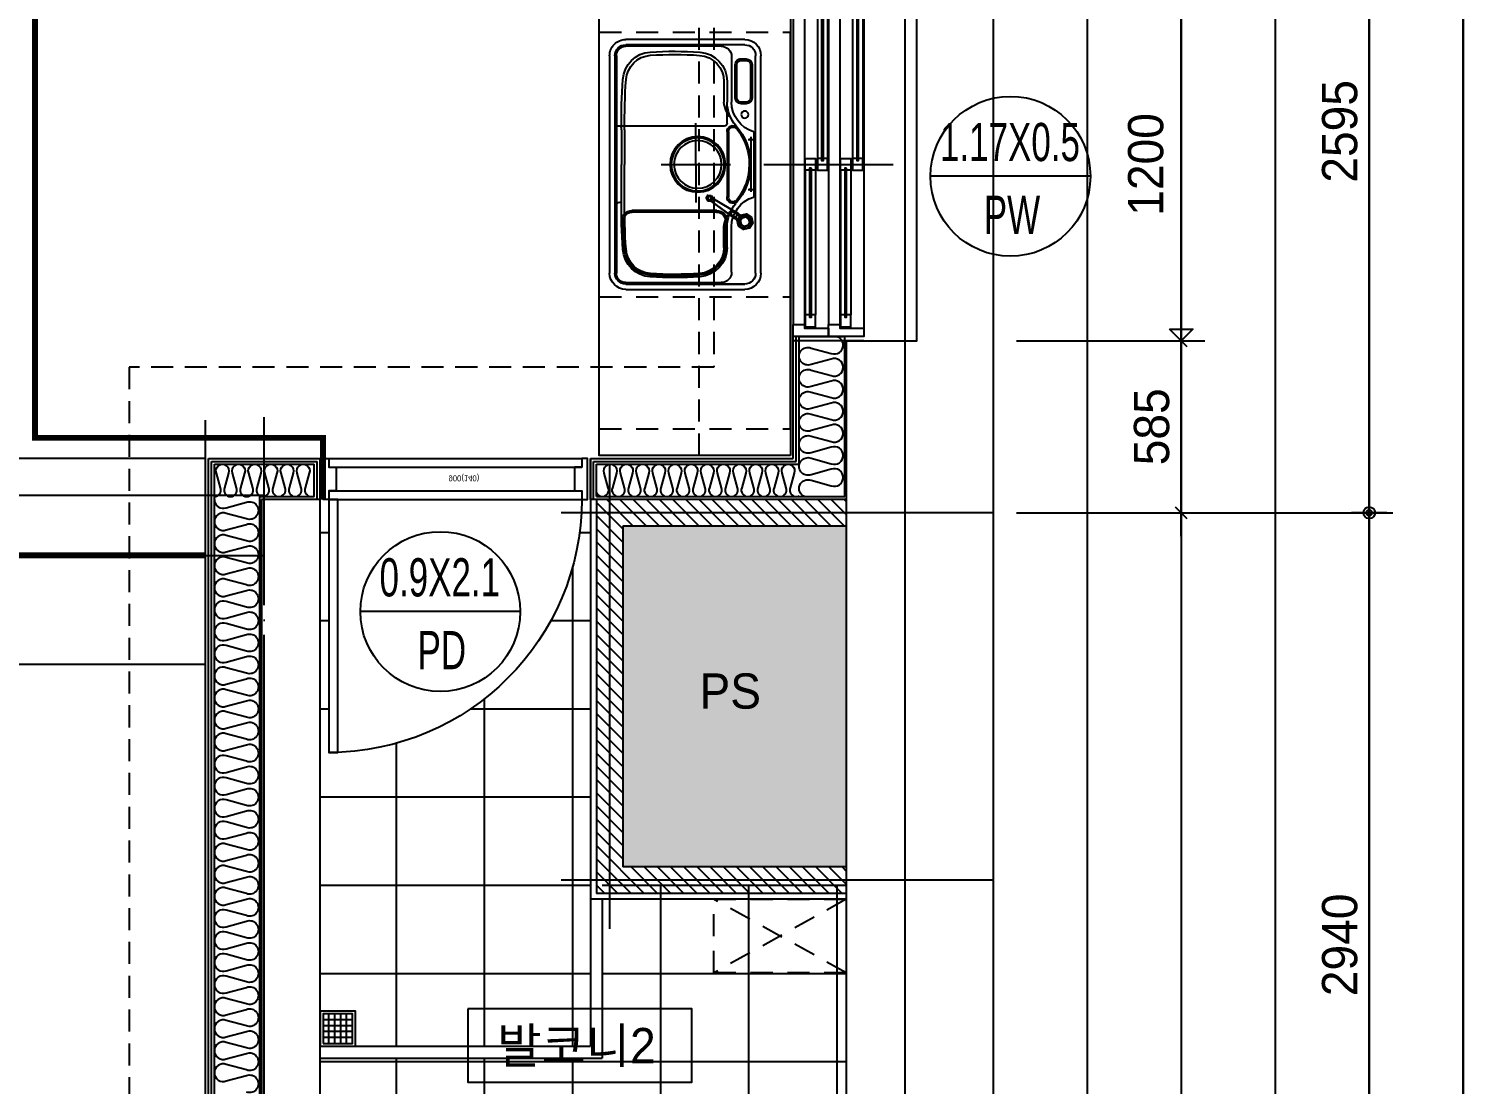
# Model space of a CAD drawing. Header units: millimetres. Extents: x -24416 to 92204, y -190080 to 23760.
# Drawn here: x 68587 to 73469, y -15261 to -11670 of the extents above; entities that cross this region are included whole.
import ezdxf
from ezdxf.enums import TextEntityAlignment as Align
from ezdxf.xclip import XClip

# ---------------------------------------------------------------- set-up
doc = ezdxf.new("R2010")
doc.units = ezdxf.units.MM
doc.header["$LTSCALE"] = 50
doc.header["$XCLIPFRAME"] = 0
for name, pattern in [('-HID', [2.5, 1.5, -1]), ('AUDIT_D_220706163347-0', [0]), ('CEN', [62, 60, -1, 0, -1]), ('HD', [2.5, 1.5, -1]), ('HID', [2.3, 1.5, -0.8]), ('HIDDEN', [9.525, 6.35, -3.175])]:
    doc.linetypes.add(name, pattern=pattern)
doc.layers.get('defpoints').update_dxf_attribs({"color": 139})
for name, color, linetype in [('A-SOL252', 252, 'Continuous'), ('A-창호부호', 4, 'Continuous'), ('A_HAT', 8, 'Continuous'), ('AA-XXXX-DIMS', 7, 'Continuous'), ('ARDM', 7, 'Continuous'), ('CEN_CON', 1, 'CEN'), ('CEN_WALL', 12, 'CEN'), ('CONC', 2, 'Continuous'), ('dan1', 7, 'HID'), ('DIM', 7, 'AUDIT_D_220706163347-0'), ('DOOR', 4, 'Continuous'), ('ELE3_CON', 7, 'Continuous'), ('ELE4', 4, 'Continuous'), ('FIN', 6, 'Continuous'), ('FUR', 4, 'Continuous'), ('FUR_가구', 8, 'HD'), ('FUR_가전', 8, 'HID'), ('INS', 8, 'Continuous'), ('ROM', 7, 'AUDIT_D_220706163347-0'), ('WAL', 3, 'Continuous'), ('WAL_DRY', 7, 'Continuous'), ('WIN', 4, 'Continuous'), ('X - 단위세대$0$ETC', 6, 'Continuous'), ('바닥타일', 8, 'Continuous'), ('수전', 4, 'Continuous'), ('실명', 3, 'AUDIT_D_220706163347-0'), ('실명박스', 7, 'AUDIT_D_220706163347-0'), ('확장', 8, 'HIDDEN')]:
    doc.layers.add(name, color=color, linetype=linetype)
for name, color, linetype, plot in [('Defpoint', 135, 'Continuous', False), ('MC', 135, 'Continuous', False), ('X - 단위세대$0$0_임시', 134, 'Continuous', False)]:
    doc.layers.add(name, color=color, linetype=linetype, plot=plot)
doc.styles.add('HAUD01', font='Dotum.ttf')
doc.styles.add('HAUD02', font='Dotum.ttf', dxfattribs={"width": 0.8})
doc.styles.add('맑은고딕', font='malgun.ttf', dxfattribs={"width": 0.9})
doc.dimstyles.new('DIM_40', dxfattribs={"dimscale": 40, "dimtxt": 3, "dimasz": 1, "dimexe": 2, "dimexo": 2, "dimgap": 1, "dimtad": 1, "dimdec": 0, "dimzin": 0, "dimdsep": 46, "dimtxsty": '맑은고딕', "dimblk1": 'DIMDOT', "dimblk2": 'DIMDOT', "dimsah": 1, "dimcen": 0.09, "dimdle": 2, "dimclrd": 7, "dimclre": 7, "dimclrt": 3, "dimadec": 0, "dimazin": 0, "dimtfac": 1, "dimtdec": 0, "dimtix": 1, "dimtmove": 2, "dimatfit": 3, "dimldrblk": 'DIMDOT', "dimfxl": 2, "dimtolj": 1, "dimtzin": 0, "dimarcsym": 0})
doc.dimstyles.new('MCDIM_40', dxfattribs={"dimscale": 40, "dimtxt": 3, "dimasz": 1, "dimexe": 2, "dimexo": 2, "dimgap": 1, "dimtad": 1, "dimdec": 0, "dimzin": 0, "dimdsep": 46, "dimtxsty": '맑은고딕', "dimblk1": 'ARCHTICK', "dimblk2": 'ARCHTICK', "dimsah": 1, "dimcen": 0.09, "dimdle": 2, "dimclrd": 7, "dimclre": 7, "dimclrt": 3, "dimadec": 0, "dimazin": 0, "dimtfac": 1, "dimtdec": 0, "dimtix": 1, "dimtmove": 2, "dimatfit": 3, "dimldrblk": 'ARCHTICK', "dimfxl": 1, "dimtolj": 1, "dimtzin": 0, "dimarcsym": 0})
doc.dimstyles.new('외부80-WIN', dxfattribs={"dimscale": 40, "dimtxt": 3, "dimasz": 1, "dimexe": 2, "dimexo": 2.5, "dimgap": 1.5, "dimtad": 1, "dimdec": 0, "dimzin": 0, "dimdsep": 46, "dimtxsty": '맑은고딕', "dimblk": 'DO2-2', "dimblk1": 'DO2-2', "dimblk2": 'DIMDOT', "dimcen": 0.09, "dimdle": 2, "dimclrd": 7, "dimclre": 7, "dimclrt": 3, "dimadec": 0, "dimazin": 0, "dimtfac": 1, "dimtdec": 0, "dimtix": 1, "dimtmove": 2, "dimatfit": 3, "dimldrblk": 'DO2-2', "dimfxl": 1, "dimtolj": 1, "dimtzin": 0, "dimarcsym": 0})

# ---------------------------------------------------------------- blocks, each defined once
blk = doc.blocks.new('A$Ca96da67e')
at = {"layer": 'FUR_가구'}
for p, q in [((250, 450), (0, 0)), ((0, 450), (250, 0))]:
    blk.add_line(p, q, dxfattribs=at)
blk.add_lwpolyline([(250, 0), (0, 0), (0, 450), (250, 450)], close=True, dxfattribs=at)
blk = doc.blocks.new('FD')
at = {"layer": '수전'}
for p, q in [((110, -30), (10, -30)), ((30, -110), (30, -10)), ((50, -110), (50, -10)), ((70, -110), (70, -10)), ((90, -110), (90, -10)), ((110, -50), (10, -50)), ((110, -70), (10, -70)), ((110, -90), (10, -90))]:
    blk.add_line(p, q, dxfattribs=at)
for points in [[(0, -120), (120, -120), (120, 0), (0, 0)], [(10, -110), (110, -110), (110, -10), (10, -10)]]:
    blk.add_lwpolyline(points, close=True, dxfattribs=at)
blk = doc.blocks.new('PD-900(140)')
at = {"layer": 'DOOR'}
for p, q in [((20, 140), (880, 140)), ((20, 110), (880, 110)), ((20, 30), (880, 30)), ((20, 0), (880, 0))]:
    blk.add_line(p, q, dxfattribs=at)
blk.add_lwpolyline([(20, 140), (20, 1000), (50, 1000), (50, 140), (20, 140)], dxfattribs=at)
for points in [[(45, 110), (20, 110), (20, 140), (0, 140), (0, 0), (20, 0), (20, 30), (45, 30)], [(855, 110), (880, 110), (880, 140), (900, 140), (900, 0), (880, 0), (880, 30), (855, 30)]]:
    blk.add_lwpolyline(points, close=True, dxfattribs=at)
blk.add_arc((20, 140), 860, 0, 90, dxfattribs=at)
at = {"layer": 'X - 단위세대$0$0_임시'}
for p, q in [((-10, 0), (-10, 140)), ((910, 0), (910, 140))]:
    blk.add_line(p, q, dxfattribs=at)
at = {"layer": 'X - 단위세대$0$0_임시', "style": 'HAUD02'}
blk.add_text('900(140)', height=20, dxfattribs=at).set_placement((479.3, 65.4), align=Align.MIDDLE)
blk = doc.blocks.new('WIN_이중창_1200')
at = {"layer": 'Defpoint'}
for p, q in [((-15, 240), (-15, 0)), ((1185, 240), (1185, 0))]:
    blk.add_line(p, q, dxfattribs=at)
at = {"layer": 'WIN'}
blk.add_line((585, -100), (585, 340), dxfattribs=at)
at = {"layer": 'WIN', "color": 8}
for p, q in [((1142, 240), (28, 240)), ((565, 196), (73, 196)), ((1097, 237), (605, 237)), ((1097, 202), (605, 202)), ((1130, 158), (40, 158)), ((565, 161), (73, 161)), ((1130, 120), (40, 120)), ((1097, 117), (605, 117)), ((565, 76), (73, 76)), ((1097, 82), (605, 82)), ((1130, 38), (40, 38)), ((1130, 0), (40, 0)), ((565, 41), (73, 41))]:
    blk.add_line(p, q, dxfattribs=at)
at = {"layer": 'WIN'}
for points in [[(40, 158), (28, 158), (28, 240), (0, 240), (0, 120), (40, 120), (40, 158)], [(73, 175.5), (73, 161), (33, 161), (33, 196), (73, 196), (73, 181.5)], [(605, 216.5), (605, 202), (565, 202), (565, 237), (605, 237), (605, 222.5)], [(565, 175.5), (565, 161), (605, 161), (605, 196), (565, 196), (565, 181.5)], [(1104, 222.5), (1104, 216.5), (598, 216.5), (598, 222.5), (1104, 222.5)], [(1097, 216.5), (1097, 202), (1137, 202), (1137, 237), (1097, 237), (1097, 222.5)], [(1130, 158), (1142, 158), (1142, 240), (1170, 240), (1170, 120), (1130, 120), (1130, 158)], [(572, 181.5), (572, 175.5), (66, 175.5), (66, 181.5), (572, 181.5)], [(40, 38), (28, 38), (28, 120), (0, 120), (0, 0), (40, 0), (40, 38)], [(605, 96.5), (605, 82), (565, 82), (565, 117), (605, 117), (605, 102.5)], [(1104, 102.5), (1104, 96.5), (598, 96.5), (598, 102.5), (1104, 102.5)], [(1097, 96.5), (1097, 82), (1137, 82), (1137, 117), (1097, 117), (1097, 102.5)], [(1130, 38), (1142, 38), (1142, 120), (1170, 120), (1170, 0), (1130, 0), (1130, 38)], [(73, 55.5), (73, 41), (33, 41), (33, 76), (73, 76), (73, 61.5)], [(572, 61.5), (572, 55.5), (66, 55.5), (66, 61.5), (572, 61.5)], [(565, 55.5), (565, 41), (605, 41), (605, 76), (565, 76), (565, 61.5)]]:
    blk.add_lwpolyline(points, dxfattribs=at)
blk = doc.blocks.new('K-sink')
at = {"layer": 'FUR'}
for p, q in [((-370, -105), (370, -105)), ((-370, -123), (370, -123)), ((-197.8, -143.4), (-208.1, -150.2)), ((-197.8, -143.4), (-208.1, -150.2)), ((-185.6, -145.9), (-197.8, -143.4)), ((-185.6, -145.9), (-197.8, -143.4)), ((-178.7, -156.2), (-185.6, -145.9)), ((-178.7, -156.2), (-185.6, -145.9)), ((-108.2, -128), (108.2, -128)), ((339.1, -135.1), (226.6, -135.1)), ((-425, -565), (-425, -160)), ((-407, -160), (-407, -565)), ((-407, -565), (-407, -160)), ((-208.1, -150.2), (-210.6, -162.4)), ((-208.1, -150.2), (-210.6, -162.4)), ((-210.6, -162.4), (-203.8, -172.8)), ((-210.6, -162.4), (-203.8, -172.8)), ((-203.8, -172.8), (-191.6, -175.3)), ((-203.8, -172.8), (-191.6, -175.3)), ((-191.6, -175.3), (-181.2, -168.4)), ((-191.6, -175.3), (-181.2, -168.4)), ((-181.2, -168.4), (-178.7, -156.2)), ((-181.2, -168.4), (-178.7, -156.2)), ((206.6, -155.1), (206.6, -172.4)), ((226.6, -192.4), (339.1, -192.4)), ((359.1, -172.4), (359.1, -155.1)), ((407, -160), (407, -565)), ((425, -160), (425, -565)), ((-402, -565), (-402, -240)), ((-367, -205), (-211.7, -205)), ((-282.3, -220), (-192, -220)), ((-282.3, -220), (-211.7, -220)), ((130, -230), (130, -602)), ((140, -220), (211.7, -220)), ((367, -205), (211.7, -205)), ((282.3, -220), (211.7, -220)), ((402, -240), (402, -565)), ((-157, -255), (-157, -544.5)), ((-129.7, -584.6), (-130.3, -592.4)), ((-118, -580), (0, -580)), ((118, -580), (0, -580)), ((129.7, -584.6), (130.3, -592.4)), ((135.3, -597), (-370, -597)), ((370, -602), (-370, -602)), ((370, -620), (-370, -620)), ((370, -597), (135.3, -597))]:
    blk.add_line(p, q, dxfattribs=at)
at = {"layer": 'FUR', "ltscale": 0.6}
for p, q in [((-217.1, -144.2), (-221.2, -164.5)), ((-199.9, -132.8), (-217.1, -144.2)), ((-179.6, -136.9), (-199.9, -132.8)), ((-168.1, -154.1), (-179.6, -136.9)), ((-221.2, -164.5), (-209.8, -181.7)), ((-209.8, -181.7), (-189.5, -185.9)), ((-191.6, -175.3), (-169.5, -208.6)), ((-189.5, -185.9), (-172.2, -174.4)), ((-172.2, -174.4), (-168.1, -154.1))]:
    blk.add_line(p, q, dxfattribs=at)
at = {"layer": 'FUR', "color": 199}
for p, q in [((-76.6, -140), (-93.4, -140)), ((87.5, -140), (-87.5, -140)), ((-85, -148.4), (-85, -131.6)), ((93.4, -140), (76.6, -140)), ((85, -148.4), (85, -131.6)), ((-282.3, -231), (-211.7, -231)), ((0, -445), (0, -208.5)), ((0, -326.8), (-129.1, -326.8)), ((0, -326.8), (140.9, -326.8))]:
    blk.add_line(p, q, dxfattribs=at)
at = {"layer": 'FUR', "color": 199, "ltscale": 0.5}
for p, q in [((339.1, -140.1), (226.6, -140.1)), ((-122.6, -189.3), (-120.6, -186.7)), ((122.6, -189.3), (120.3, -186.5)), ((211.6, -155.1), (211.6, -172.4)), ((226.6, -187.4), (339.1, -187.4)), ((354.1, -172.4), (354.1, -155.1)), ((-282.3, -226), (-192, -226)), ((110.6, -215), (-110.6, -215)), ((282.3, -231), (211.7, -231)), ((-162, -256), (-162, -543.5)), ((-118, -569), (0, -569)), ((118, -569), (0, -569))]:
    blk.add_line(p, q, dxfattribs=at)
at = {"layer": 'FUR', "ltscale": 0.5}
blk.add_line((110.6, -220), (-110.6, -220), dxfattribs=at)
at = {"layer": 'FUR', "color": 199}
for centre, radius in [((-195.2, -158.9), 21.9), ((-85, -140), 2.5), ((85, -140), 2.5), ((0, -320), 90), ((0, -320), 81)]:
    blk.add_circle(centre, radius, dxfattribs=at)
at = {"layer": 'FUR'}
for centre, radius in [((169.6, -160), 12.2), ((0, -320), 94.5)]:
    blk.add_circle(centre, radius, dxfattribs=at)
for centre, radius, start, end in [((-370, -160), 55, 90, 180), ((-370, -160), 37, 90, 180), ((-211.7, -100), 105, 270, 343.3193), ((0, -340), 200, 90, 131.4096), ((-108.2, -131), 3, 90, 163.3193), ((0, -340), 200, 48.5904, 90), ((108.2, -131), 3, 16.6807, 90), ((211.7, -100), 105, 196.6807, 270), ((226.6, -155.1), 20, 90, 180), ((339.1, -155.1), 20, 360, 90), ((370, -160), 55, 0, 90), ((370, -160), 37, 0, 90), ((-211.7, -100), 120, 270, 311.4096), ((211.7, -100), 120, 228.5904, 270), ((226.6, -172.4), 20, 180, 270), ((339.1, -172.4), 20, 270, 0), ((-367, -240), 35, 90, 180), ((-282.3, -320), 100, 90, 176.1774), ((-192, -255), 35, 0, 90), ((140, -230), 10, 90.025, 180), ((282.3, -320), 100, 3.8226, 90), ((367, -240), 35, 0, 90), ((914.2, -400), 1299.2, 176.1751, 183.5988), ((-915, -400), 1300, 356.4036, 3.8226), ((-282.6, -475.3), 100, 183.5964, 266.1102), ((282.6, -475.3), 100, 273.8898, 356.4036), ((-370, -565), 55, 180, 270), ((-370, -565), 37, 180, 270), ((-370, -565), 32, 180, 270), ((-140.2, 1619.9), 2200, 266.1102, 270.5776), ((-192, -544.5), 35, 268.6272, 0), ((-124.7, -585.1), 5, 90.4028, 175), ((140.2, 1619.9), 2200, 269.4224, 273.8898), ((140.2, 1619.9), 2200, 269.4224, 269.5972), ((124.7, -585.1), 5, 5, 89.5972), ((370, -565), 32, 270, 0), ((370, -565), 37, 270, 0), ((370, -565), 55, 270, 0), ((-135.3, -592), 5, 270, 355), ((138.7, -588.4), 8.66, 181.0559, 263.1777), ((135.3, -592), 5, 185, 270)]:
    blk.add_arc(centre, radius, start, end, dxfattribs=at)
at = {"layer": 'FUR', "color": 199, "ltscale": 0.5}
for centre, radius, start, end in [((0, -340), 195, 90, 128.1858), ((0, -340), 195, 51.926, 90), ((226.6, -155.1), 15, 90, 180), ((339.1, -155.1), 15, 0, 90), ((-112.1, -200.1), 15, 134.2485, 274.3944), ((112.1, -200.1), 15, 265.6056, 45.7515), ((226.6, -172.4), 15, 180, 270), ((339.1, -172.4), 15, 270, 0), ((-282.3, -320), 94, 90, 176.1774), ((-192, -256), 30, 0, 90), ((222.9, -131.6), 100, 228.7744, 263.5192), ((282.3, -320), 89, 3.8226, 90), ((915, -400), 1294, 176.1774, 183.5964), ((-915, -400), 1289, 356.4036, 3.8226), ((-282.6, -475.3), 94, 183.5964, 266.1102), ((282.6, -475.3), 89, 273.8898, 356.4036), ((-140.2, 1619.9), 2194, 266.1102, 268.6266), ((-192, -543.5), 30, 268.6266, 0), ((140.2, 1619.9), 2189, 269.4224, 273.8898)]:
    blk.add_arc(centre, radius, start, end, dxfattribs=at)
at = {"layer": 'FUR', "ltscale": 0.5}
for centre, start, end in [((-112.1, -200.1), 134.2485, 274.3944), ((112.1, -200.1), 265.6056, 45.7515)]:
    blk.add_arc(centre, 20, start, end, dxfattribs=at)
at = {"layer": 'FUR', "color": 199}
for centre, radius, start, end in [((-282.3, -320), 89, 90, 176.1774), ((-222.9, -131.6), 100, 276.4808, 311.2256), ((914.2, -400), 1288.2, 176.1751, 183.5988), ((-282.6, -475.3), 89, 183.5964, 266.1102), ((-140.2, 1619.9), 2189, 266.1102, 270.5776)]:
    blk.add_arc(centre, radius, start, end, dxfattribs=at)
at = {"layer": 'FUR', "ltscale": 0.6}
for points in [[(-221.2, -164.5), (-210.6, -162.4), (-208.1, -150.2), (-217.1, -144.2)], [(-217.1, -144.2), (-199.9, -132.8), (-197.8, -143.4), (-208.1, -150.2)], [(-199.9, -132.8), (-197.8, -143.4), (-185.6, -145.9), (-179.6, -136.9)], [(-179.6, -136.9), (-185.6, -145.9), (-178.7, -156.2), (-168.1, -154.1)], [(-209.8, -181.7), (-203.8, -172.8), (-210.6, -162.4), (-221.2, -164.5)], [(-209.8, -181.7), (-189.5, -185.9), (-191.6, -175.3), (-203.8, -172.8)], [(-184, -194.2), (-189.5, -185.9), (-191.6, -175.3), (-184, -194.2)], [(-191.6, -175.3), (-169.5, -208.6), (-191.6, -175.3)], [(-124.5, -274.7), (-124.5, -274.7), (-184, -194.2)], [(-172.2, -174.4), (-168.1, -154.1), (-178.7, -156.2), (-181.2, -168.4)], [(-172.2, -174.4), (-166.7, -182.8), (-166.7, -182.8), (-181.2, -168.4)], [(-159.1, -201.7), (-181.2, -168.4), (-181.2, -168.4), (-159.1, -201.7)], [(-115.8, -269), (-115.3, -268.8), (-124.9, -275.1), (-124.5, -274.7)], [(-115.1, -273.3), (-115.8, -269), (-124.5, -274.7), (-120.8, -277.1)], [(-124.2, -286.5), (-120.4, -284), (-114.2, -287.1), (-113.9, -291.7)], [(-104.4, -285.4), (-113.9, -291.7), (-114.2, -287.1), (-108.5, -283.3)], [(-105.1, -273.9), (-108.9, -276.4), (-108.5, -283.3), (-104.4, -285.4)]]:
    blk.add_3dface(points, dxfattribs=at)
at = {"layer": 'FUR', "invisible_edges": 10}
blk.add_3dface([(-208.1, -150.2), (-197.8, -143.4), (-181.2, -168.4), (-191.6, -175.3)], dxfattribs=at)
at = {"layer": 'FUR', "ltscale": 0.6, "invisible_edges": 8}
for points in [[(-197.8, -143.4), (-185.6, -145.9), (-178.7, -156.2), (-181.2, -168.4)], [(-191.6, -175.3), (-203.8, -172.8), (-210.6, -162.4), (-208.1, -150.2)], [(-124.9, -275.1), (-124.5, -274.7), (-124.5, -274.7), (-120.8, -277.1)], [(-120.8, -277.1), (-120.4, -284), (-124.2, -286.5), (-124.9, -275.1)], [(-120.4, -284), (-120.8, -277.1), (-115.1, -273.3), (-108.9, -276.4)], [(-108.9, -276.4), (-108.5, -283.3), (-114.2, -287.1), (-120.4, -284)], [(-108.9, -276.4), (-105.1, -273.9), (-115.3, -268.8), (-115.8, -269)], [(-115.8, -269), (-115.8, -269), (-115.1, -273.3), (-108.9, -276.4)]]:
    blk.add_3dface(points, dxfattribs=at)
at = {"layer": 'FUR'}
for points in [[(-189.5, -185.9), (-191.6, -175.3), (-181.2, -168.4), (-172.2, -174.4)], [(-166.7, -182.8), (-181.2, -168.4), (-191.6, -175.3), (-184, -194.2)], [(-181.2, -168.4), (-191.6, -175.3), (-169.5, -208.6), (-159.1, -201.7)], [(-169.5, -208.6), (-159.1, -201.7), (-181.2, -168.4), (-191.6, -175.3)], [(-172.2, -174.4), (-166.7, -182.8), (-184, -194.2), (-189.5, -185.9)], [(-184, -194.2), (-166.7, -182.8), (-115.8, -269), (-124.5, -274.7)], [(-115.8, -269), (-166.7, -182.8), (-184, -194.2), (-124.5, -274.7)], [(-115.8, -269), (-115.8, -269), (-166.7, -182.8)]]:
    blk.add_3dface(points, dxfattribs=at)
blk = doc.blocks.new('싱크')
at = {"layer": 'defpoints'}
for p, q in [((-18.3, 0), (-18.3, 1350)), ((631.7, 0), (631.7, 1350))]:
    blk.add_line(p, q, dxfattribs=at)
at = {"layer": 'defpoints', "linetype": '-HID'}
for p, q in [((631.7, 1350), (-18.3, 1350)), ((631.7, 450), (-18.3, 450)), ((631.7, 0), (-18.3, 0))]:
    blk.add_line(p, q, dxfattribs=at)
at = {"layer": 'FUR_가전', "rotation": 90}
blk.add_blockref('K-sink', (-23.3, 900), dxfattribs=at)
blk = doc.blocks.new('U-76B(확장)', base_point=(4647231.1, 20750.39))
at = {"layer": 'A-SOL252'}
h = blk.add_hatch(dxfattribs=at)
h.set_pattern_fill('DASH', color=256, scale=10, style=0)
h.set_pattern_definition([(9e-15, (231115.794, 390661.873), (31.75, 31.75), [31.75, -31.75])])
h.paths.add_polyline_path([(14460, 7910), (14460, 5370), (15030, 5370), (15030, 7910)])
h.paths.add_polyline_path([(14370, 7735), (14370, 7910), (12737.5, 7910), (12737.5, 7735)])
h.paths.add_polyline_path([(12675, 6665), (12675, 7910), (12180, 7910), (12180, 6665)])
h.paths.add_polyline_path([(6170, 960), (6170, 200), (5010, 200), (5010, 960)])
h.paths.add_polyline_path([(7865, 7225), (7865, 6790), (6845, 6790), (6845, 7225), (7745, 7225), (7745, 8535), (7870, 8535), (7870, 7900), (7865, 7900)])
at = {"layer": 'A_HAT'}
h = blk.add_hatch(dxfattribs=at)
h.set_pattern_fill('ANSI31', color=256, scale=10, style=0)
h.set_pattern_definition([(45, (231115.794, 390661.873), (-22.4506403, 22.4506403), [])])
h.paths.add_polyline_path([(1500, 6965), (1500, 6820), (650, 6820), (650, 6730), (1690, 6730), (1690, 6965)])
h.paths.add_polyline_path([(6170, 200), (6260, 200), (6260, 1050), (4920, 1050), (4920, 200), (5010, 200), (5010, 960), (6170, 960)])
h.paths.add_polyline_path([(14370, 5370), (14460, 5370), (14460, 7910), (14370, 7910)])
at = {"layer": '바닥타일'}
h = blk.add_hatch(dxfattribs=at)
h.set_pattern_fill('_USER', color=256, scale=300, double=1, pattern_type=0)
h.set_pattern_definition([(9e-15, (231115.8, 390661.87), (7e-14, 300), []), (90, (231115.8, 390661.87), (-300, 9e-14), [])])
edge = h.paths.add_edge_path()
edge.add_line((6260, 1070), (6260, 1100))
edge.add_arc((6260, 1960), 860, -178.0009, -90, ccw=False)
edge.add_line((5400.52, 1930), (5400, 1930))
edge.add_line((5400, 1930), (5400, 1960))
edge.add_line((5400, 1960), (6260, 1960))
edge.add_line((6260, 1960), (6260, 1990))
edge.add_line((6260, 1990), (4400, 1990))
edge.add_line((4400, 1990), (4400, 1070))
edge.add_line((4400, 1070), (6260, 1070))
h.paths.add_polyline_path([(4360, 1030), (4360, 1990), (3400, 1990), (3400, 200), (4950, 200), (4950, 1030)])
at = {"layer": 'CEN_CON'}
for p, q in [((-300, 2180), (6540, 2180)), ((15255, 0), (-300, 0))]:
    blk.add_line(p, q, dxfattribs=at)
at = {"layer": 'CEN_WALL'}
for p, q in [((6275, 3460), (6275, 2180)), ((4965, -300), (4965, 1170)), ((6215, -300), (6215, 1170)), ((6380, 1005), (4800, 1005))]:
    blk.add_line(p, q, dxfattribs=at)
at = {"layer": 'CONC'}
for p, q in [((6260, 2190), (650, 2190)), ((6260, 1990), (6260, 2190)), ((3400, 1990), (6260, 1990)), ((6800, 200), (3150, 200)), ((6800, 200), (6800, 0)), ((6800, 0), (3150, 0))]:
    blk.add_line(p, q, dxfattribs=at)
at = {"layer": 'dan1'}
for p, q in [((6710, 2640), (1100, 2640)), ((6710, 650), (6710, 2640)), ((8440, 650), (6710, 650))]:
    blk.add_line(p, q, dxfattribs=at)
at = {"layer": 'ELE3_CON'}
blk.add_line((8000, 0), (6800, 0), dxfattribs=at)
at = {"layer": 'ELE4'}
for p, q in [((4360, 1990), (4360, 1030)), ((4400, 1990), (4400, 1070)), ((4900, 1030), (4360, 1030)), ((4900, 1070), (4400, 1070))]:
    blk.add_line(p, q, dxfattribs=at)
at = {"layer": 'FIN'}
for p, q in [((6260, 1070), (4900, 1070)), ((4900, 200), (4900, 1070)), ((6260, 1050), (6260, 1070))]:
    blk.add_line(p, q, dxfattribs=at)
at = {"layer": 'FUR'}
for points in [[(6400, 3880), (5700, 3880), (5700, 2380), (6400, 2380)], [(6410, 390), (6410, 1040), (8100, 1040), (8100, 3380), (8700, 3380), (8700, 390)]]:
    blk.add_lwpolyline(points, close=True, dxfattribs=at)
at = {"layer": 'FUR', "linetype": 'HID'}
blk.add_lwpolyline([(6410, 700), (8390, 700), (8390, 3380)], dxfattribs=at)
at = {"layer": 'INS'}
for p, q in [((810, 2350), (6380, 2350)), ((6380, 2350), (6380, 2010)), ((655, 2195), (6270, 2195)), ((6270, 2195), (6270, 2010)), ((6270, 2010), (6380, 2010)), ((6270, 1050), (6270, 205)), ((6270, 1050), (6380, 1050)), ((6380, 1050), (6380, 360)), ((6380, 360), (6815, 360)), ((6815, 360), (6815, 210)), ((6270, 205), (6815, 205))]:
    blk.add_line(p, q, dxfattribs=at)
for points in [[(6260, 2350, 0.5248557), (6231.95, 2309.35), (6250.55, 2240.65, -1.4491979), (6194.45, 2240.65), (6213.05, 2309.35, 0.5248557), (6185, 2350, 0.5248557), (6156.95, 2309.35), (6175.55, 2240.65, -1.4491979), (6119.45, 2240.65), (6138.05, 2309.35, 0.5248557), (6110, 2350, 0.5248557), (6081.95, 2309.35), (6100.55, 2240.65, -1.4491979), (6044.45, 2240.65), (6063.05, 2309.35, 0.5248557), (6035, 2350, 0.5248557), (6006.95, 2309.35), (6025.55, 2240.65, -1.4491979), (5969.45, 2240.65), (5988.05, 2309.35, 0.5248557), (5960, 2350, 0.5248557), (5931.95, 2309.35), (5950.55, 2240.65, -1.4491979), (5894.45, 2240.65), (5913.05, 2309.35, 0.5248557), (5885, 2350, 0.5248557), (5856.95, 2309.35), (5875.55, 2240.65, -1.4491979), (5819.45, 2240.65), (5838.05, 2309.35, 0.5248557), (5810, 2350, 0.5248557), (5781.95, 2309.35), (5800.55, 2240.65, -1.4491979), (5744.45, 2240.65), (5763.05, 2309.35, 0.5248557), (5735, 2350, 0.5248557), (5706.95, 2309.35), (5725.55, 2240.65, -1.4491979), (5669.45, 2240.65), (5688.05, 2309.35, 0.5248557), (5660, 2350, 0.5248557), (5631.95, 2309.35), (5650.55, 2240.65, -1.4491979), (5594.45, 2240.65), (5613.05, 2309.35, 0.5248557), (5585, 2350, 0.5248557), (5556.95, 2309.35), (5575.55, 2240.65, -1.4491979), (5519.45, 2240.65), (5538.05, 2309.35, 0.5248557), (5510, 2350, 0.5248557), (5481.95, 2309.35), (5500.55, 2240.65, -1.4491979), (5444.45, 2240.65), (5463.05, 2309.35, 0.5248557), (5435, 2350, 0.5248557), (5406.95, 2309.35), (5425.55, 2240.65, -1.4491979), (5369.45, 2240.65), (5388.05, 2309.35, 0.5248557), (5360, 2350, 0.5248557), (5331.95, 2309.35), (5350.55, 2240.65, -1.4491979), (5294.45, 2240.65), (5313.05, 2309.35, 0.5248557), (5285, 2350, 0.5248557), (5256.95, 2309.35), (5275.55, 2240.65, -1.4491979), (5219.45, 2240.65), (5238.05, 2309.35, 0.5248557), (5210, 2350, 0.5248557), (5181.95, 2309.35), (5200.55, 2240.65, -1.4491979), (5144.45, 2240.65), (5163.05, 2309.35, 0.5248557), (5135, 2350, 0.5248557), (5106.95, 2309.35), (5125.55, 2240.65, -1.4491979), (5069.45, 2240.65), (5088.05, 2309.35, 0.5248557), (5060, 2350, 0.5248557), (5031.95, 2309.35), (5050.55, 2240.65, -1.4491979), (4994.45, 2240.65), (5013.05, 2309.35, 0.5248557), (4985, 2350, 0.5248557), (4956.95, 2309.35), (4975.55, 2240.65, -1.4491979), (4919.45, 2240.65), (4938.05, 2309.35, 0.5248557), (4910, 2350, 0.5248557), (4881.95, 2309.35), (4900.55, 2240.65, -1.4491979), (4844.45, 2240.65), (4863.05, 2309.35, 0.5248557), (4835, 2350, 0.5248557), (4806.95, 2309.35), (4825.55, 2240.65, -1.4491979), (4769.45, 2240.65), (4788.05, 2309.35, 0.5248557), (4760, 2350, 0.5248557), (4731.95, 2309.35), (4750.55, 2240.65, -1.4491979), (4694.45, 2240.65), (4713.05, 2309.35, 0.5248557), (4685, 2350, 0.5248557), (4656.95, 2309.35), (4675.55, 2240.65, -1.4491979), (4619.45, 2240.65), (4638.05, 2309.35, 0.5248557), (4610, 2350, 0.5248557), (4581.95, 2309.35), (4600.55, 2240.65, -1.4491979), (4544.45, 2240.65), (4563.05, 2309.35, 0.5248557), (4535, 2350, 0.5248557), (4506.95, 2309.35), (4525.55, 2240.65, -1.4491979), (4469.45, 2240.65), (4488.05, 2309.35, 0.5248557), (4460, 2350, 0.5248557), (4431.95, 2309.35), (4450.55, 2240.65, -1.4491979), (4394.45, 2240.65), (4413.05, 2309.35, 0.5248557), (4385, 2350, 0.5248557), (4356.95, 2309.35), (4375.55, 2240.65, -1.4491979), (4319.45, 2240.65), (4338.05, 2309.35, 0.5248557), (4310, 2350, 0.5248557), (4281.95, 2309.35), (4300.55, 2240.65, -1.4491979), (4244.45, 2240.65)], [(6270, 2350, 0.5248557), (6299.81, 2329.43), (6350.19, 2343.07, -1.4491979), (6350.19, 2301.93), (6299.81, 2315.57, 0.5248557), (6270, 2295, 0.5248557), (6299.81, 2274.43), (6350.19, 2288.07, -1.4491979), (6350.19, 2246.93), (6299.81, 2260.57, 0.5248557), (6270, 2240, 0.5248557), (6299.81, 2219.43), (6350.19, 2233.07, -1.4491979), (6350.19, 2191.93), (6299.81, 2205.57, 0.5248557), (6270, 2185, 0.5248557), (6299.81, 2164.43), (6350.19, 2178.07, -1.4491979), (6350.19, 2136.93), (6299.81, 2150.57, 0.5248557), (6270, 2130, 0.5248557), (6299.81, 2109.43), (6350.19, 2123.07, -1.4491979), (6350.19, 2081.93), (6299.81, 2095.57, 0.5248557), (6270, 2075, 0.5248557), (6299.81, 2054.43), (6350.19, 2068.07, -1.4491979), (6350.19, 2026.93), (6299.81, 2040.57, 0.5248557), (6270, 2020, 0.1184968), (6272.4, 2010, 0.1184968)], [(6282.84, 1050, 0.2932152), (6270, 1030, 0.5248557), (6299.81, 1009.43), (6350.19, 1023.07, -1.4491979), (6350.19, 981.93), (6299.81, 995.57, 0.5248557), (6270, 975, 0.5248557), (6299.81, 954.43), (6350.19, 968.07, -1.4491979), (6350.19, 926.93), (6299.81, 940.57, 0.5248557), (6270, 920, 0.5248557), (6299.81, 899.43), (6350.19, 913.07, -1.4491979), (6350.19, 871.93), (6299.81, 885.57, 0.5248557), (6270, 865, 0.5248557), (6299.81, 844.43), (6350.19, 858.07, -1.4491979), (6350.19, 816.93), (6299.81, 830.57, 0.5248557), (6270, 810, 0.5248557), (6299.81, 789.43), (6350.19, 803.07, -1.4491979), (6350.19, 761.93), (6299.81, 775.57, 0.5248557), (6270, 755, 0.5248557), (6299.81, 734.43), (6350.19, 748.07, -1.4491979), (6350.19, 706.93), (6299.81, 720.57, 0.5248557), (6270, 700, 0.5248557), (6299.81, 679.43), (6350.19, 693.07, -1.4491979), (6350.19, 651.93), (6299.81, 665.57, 0.5248557), (6270, 645, 0.5248557), (6299.81, 624.43), (6350.19, 638.07, -1.4491979), (6350.19, 596.93), (6299.81, 610.57, 0.5248557), (6270, 590, 0.5248557), (6299.81, 569.43), (6350.19, 583.07, -1.4491979), (6350.19, 541.93), (6299.81, 555.57, 0.5248557), (6270, 535, 0.5248557), (6299.81, 514.43), (6350.19, 528.07, -1.4491979), (6350.19, 486.93), (6299.81, 500.57, 0.5248557), (6270, 480, 0.5248557), (6299.81, 459.43), (6350.19, 473.07, -1.4491979), (6350.19, 431.93), (6299.81, 445.57, 0.5248557), (6270, 425, 0.5248557), (6299.81, 404.43), (6350.19, 418.07, -1.4491979), (6350.19, 376.93), (6299.81, 390.57, 0.5248557), (6270, 370, 0.1184968), (6272.4, 360)], [(6270, 341.99, -0.9760057), (6325.55, 319.35), (6306.95, 250.65, 0.5248557), (6335, 210, 0.5248557), (6363.05, 250.65), (6344.45, 319.35, -1.4491979), (6400.55, 319.35), (6381.95, 250.65, 0.5248557), (6410, 210, 0.5248557), (6438.05, 250.65), (6419.45, 319.35, -1.4491979), (6475.55, 319.35), (6456.95, 250.65, 0.5248557), (6485, 210, 0.5248557), (6513.05, 250.65), (6494.45, 319.35, -1.4491979), (6550.55, 319.35), (6531.95, 250.65, 0.5248557), (6560, 210, 0.5248557), (6588.05, 250.65), (6569.45, 319.35, -1.4491979), (6625.55, 319.35), (6606.95, 250.65, 0.5248557), (6635, 210, 0.5248557), (6663.05, 250.65), (6644.45, 319.35, -1.4491979), (6700.55, 319.35), (6681.95, 250.65, 0.5248557), (6710, 210, 0.5248557), (6738.05, 250.65), (6719.45, 319.35, -1.4491979), (6775.55, 319.35), (6756.95, 250.65, 0.5248557), (6785, 210, 0.4111142), (6815, 239.69)]]:
    blk.add_lwpolyline(points, format="xyb", dxfattribs=at)
at = {"layer": 'MC'}
for p, q in [((6070, 3460), (6070, 2180)), ((-300, 2380), (6530, 2380))]:
    blk.add_line(p, q, dxfattribs=at)
at = {"layer": 'WAL'}
for p, q in [((6260, 1050), (4920, 1050)), ((4920, 200), (4920, 1050)), ((6260, 200), (6260, 1050)), ((6170, 960), (5010, 960)), ((5010, 200), (5010, 960)), ((6170, 200), (6170, 960)), ((5010, 200), (4920, 200)), ((6260, 200), (6170, 200))]:
    blk.add_line(p, q, dxfattribs=at)
at = {"layer": 'WAL_DRY'}
for p, q in [((820, 2360), (6390, 2360)), ((830, 2370), (6400, 2370)), ((6390, 2360), (6390, 2000)), ((6400, 2370), (6400, 1980)), ((6260, 2000), (6390, 2000)), ((6260, 1990), (6400, 1990)), ((6260, 1070), (6400, 1070)), ((6260, 1060), (6390, 1060)), ((6390, 1060), (6390, 370)), ((6400, 1070), (6400, 380)), ((6390, 370), (6815, 370)), ((6400, 380), (6815, 380))]:
    blk.add_line(p, q, dxfattribs=at)
at = {"layer": 'X - 단위세대$0$ETC'}
blk.add_lwpolyline([(8000, -40), (8000, 0), (6800, 0), (6800, -40), (8000, -40)], dxfattribs=at)
at = {"layer": '확장', "ltscale": 0.5, "const_width": 20, "flags": 128}
for points in [[(15030, 3360), (6070, 3360), (6070, 2380)], [(15030, 2960), (6470, 2960), (6470, 1980), (6260, 1980)]]:
    blk.add_lwpolyline(points, dxfattribs=at)
at = {"layer": 'DOOR', "xscale": -1, "rotation": 90}
blk.add_blockref('PD-900(140)', (6400, 1980), dxfattribs=at)
at = {"layer": 'FUR', "xscale": -1, "rotation": 270}
blk.add_blockref('싱크', (6500, 408.27), dxfattribs=at)
at = {"layer": 'FUR_가구', "rotation": 180}
blk.add_blockref('A$Ca96da67e', (4900, 650), dxfattribs=at)
at = {"layer": 'WIN', "xscale": -1, "rotation": 180}
blk.add_blockref('WIN_이중창_1200', (6815, 380), dxfattribs=at)
at = {"layer": '수전', "rotation": 270}
blk.add_blockref('FD', (4520, 1990), dxfattribs=at)
blk = doc.blocks.new('DIMDOT')
at = {"layer": 'AA-XXXX-DIMS'}
for p, q in [((0, -1.5), (0, 1.5)), ((-1.5, 0), (1.5, 0))]:
    blk.add_line(p, q, dxfattribs=at)
for radius in [0.5, 0.25]:
    blk.add_circle((0, 0), radius, dxfattribs=at)
blk = doc.blocks.new('*D827')
at = {"layer": 'defpoints', "color": 0, "transparency": 16777216}
for p in [(21715, -28137.1), (23315, -28137.1), (21715, -43292.1)]:
    blk.add_point(p, dxfattribs=at)
at = {"layer": 'DIM', "color": 7, "lineweight": -2, "transparency": 16777216}
for p, q in [((21795, -28137.1), (23395, -28137.1)), ((23315, -43252.1), (23315, -28177.1)), ((21795, -43292.1), (23395, -43292.1))]:
    blk.add_line(p, q, dxfattribs=at)
at = {"layer": 'DIM', "color": 7, "lineweight": -2, "transparency": 16777216, "xscale": 40, "yscale": 40, "zscale": 40}
for p, rotation in [((23315, -28137.1), 90), ((23315, -43292.1), 270)]:
    blk.add_blockref('DIMDOT', p, dxfattribs=dict(at, rotation=rotation))
at = {"layer": 'DIM', "color": 3, "transparency": 16777216, "insert": (23212.7, -34679.6), "char_height": 120, "attachment_point": 5, "rotation": 90, "style": 'HAUD01'}
blk.add_mtext('\\A1;15155', dxfattribs=at)
blk = doc.blocks.new('*D830')
at = {"layer": 'defpoints', "color": 0, "transparency": 16777216}
for p in [(21715, -34482.1), (22995, -34482.1), (21715, -37077.1)]:
    blk.add_point(p, dxfattribs=at)
at = {"layer": 'DIM', "color": 7, "lineweight": -2, "transparency": 16777216}
for p, q in [((21795, -34482.1), (23075, -34482.1)), ((22995, -37037.1), (22995, -34522.1)), ((21795, -37077.1), (23075, -37077.1))]:
    blk.add_line(p, q, dxfattribs=at)
at = {"layer": 'DIM', "color": 7, "lineweight": -2, "transparency": 16777216, "xscale": 40, "yscale": 40, "zscale": 40}
for p, rotation in [((22995, -34482.1), 90), ((22995, -37077.1), 270)]:
    blk.add_blockref('DIMDOT', p, dxfattribs=dict(at, rotation=rotation))
at = {"layer": 'DIM', "color": 3, "transparency": 16777216, "insert": (22895, -35779.6), "char_height": 120, "attachment_point": 5, "rotation": 90, "style": 'HAUD01'}
blk.add_mtext('\\A1;2595', dxfattribs=at)
blk = doc.blocks.new('*D834')
at = {"layer": 'defpoints', "color": 0, "transparency": 16777216}
for p in [(21715, -37077.1), (22995, -37077.1), (21715, -40017.1)]:
    blk.add_point(p, dxfattribs=at)
at = {"layer": 'DIM', "color": 7, "lineweight": -2, "transparency": 16777216}
for p, q in [((21795, -37077.1), (23075, -37077.1)), ((22995, -39977.1), (22995, -37117.1)), ((21795, -40017.1), (23075, -40017.1))]:
    blk.add_line(p, q, dxfattribs=at)
at = {"layer": 'DIM', "color": 7, "lineweight": -2, "transparency": 16777216, "xscale": 40, "yscale": 40, "zscale": 40}
for p, rotation in [((22995, -37077.1), 90), ((22995, -40017.1), 270)]:
    blk.add_blockref('DIMDOT', p, dxfattribs=dict(at, rotation=rotation))
at = {"layer": 'DIM', "color": 3, "transparency": 16777216, "insert": (22895, -38547.1), "char_height": 120, "attachment_point": 5, "rotation": 90, "style": 'HAUD01'}
blk.add_mtext('\\A1;2940', dxfattribs=at)
blk = doc.blocks.new('_ArchTick')
at = {"color": 0, "linetype": 'ByBlock', "const_width": 0.15}
blk.add_lwpolyline([(-0.5, -0.5), (0.5, 0.5)], dxfattribs=at)
blk = doc.blocks.new('*D841')
at = {"layer": 'defpoints', "color": 0, "transparency": 16777216}
for p in [(21715, -36492.1), (22355, -36492.1), (21715, -37077.1)]:
    blk.add_point(p, dxfattribs=at)
at = {"layer": 'DIM', "color": 7, "lineweight": -2, "transparency": 16777216}
for p, q in [((22355, -37157.1), (22355, -36412.1)), ((21795, -36492.1), (22435, -36492.1)), ((21795, -37077.1), (22435, -37077.1))]:
    blk.add_line(p, q, dxfattribs=at)
at = {"layer": 'DIM', "color": 7, "lineweight": -2, "transparency": 16777216, "xscale": 40, "yscale": 40, "zscale": 40}
for p, rotation in [((22355, -36492.1), 90), ((22355, -37077.1), 270)]:
    blk.add_blockref('_ArchTick', p, dxfattribs=dict(at, rotation=rotation))
at = {"layer": 'DIM', "color": 3, "transparency": 16777216, "insert": (22255, -36784.6), "char_height": 120, "attachment_point": 5, "rotation": 90, "style": 'HAUD01'}
blk.add_mtext('\\A1;585', dxfattribs=at)
blk = doc.blocks.new('DO2-2')
at = {"layer": 'ARDM'}
blk.add_line((0, 0), (-2, 0), dxfattribs=at)
blk.add_lwpolyline([(-1, -1), (-1, 1), (0, 0)], close=True, dxfattribs=at)
blk = doc.blocks.new('*D842')
at = {"layer": 'defpoints', "color": 0, "transparency": 16777216}
for p in [(21715, -35292.1), (22355, -35292.1), (21715, -36492.1)]:
    blk.add_point(p, dxfattribs=at)
at = {"layer": 'DIM', "color": 7, "lineweight": -2, "transparency": 16777216}
for p, q in [((21815, -35292.1), (22435, -35292.1)), ((22355, -36452.1), (22355, -35332.1)), ((21815, -36492.1), (22435, -36492.1))]:
    blk.add_line(p, q, dxfattribs=at)
at = {"layer": 'DIM', "color": 7, "lineweight": -2, "transparency": 16777216, "xscale": 40, "yscale": 40, "zscale": 40}
for p, rotation in [((22355, -35292.1), 90), ((22355, -36492.1), 270)]:
    blk.add_blockref('DO2-2', p, dxfattribs=dict(at, rotation=rotation))
at = {"layer": 'DIM', "color": 3, "transparency": 16777216, "insert": (22235, -35892.1), "char_height": 120, "attachment_point": 5, "rotation": 90, "style": 'HAUD01'}
blk.add_mtext('\\A1;1200', dxfattribs=at)
blk = doc.blocks.new('A$C4D377245')
at = {"layer": 'A-창호부호'}
blk.add_line((675.4, 345), (14.6, 345), dxfattribs=at)
blk.add_circle((345, 345), 330.4, dxfattribs=at)
blk = doc.blocks.new('DIM-1108')
at = {"layer": 'DIM'}
dim = blk.add_linear_dim(base=(23315, -28137.1), p1=(21715, -43292.1), p2=(21715, -28137.1), angle=270, dimstyle='DIM_40', override={"dimscale": 40, "dimtxsty": 'HAUD01'}, dxfattribs=at)
dim.commit()
dim.dimension.update_dxf_attribs({"geometry": '*D827', "text_midpoint": (23212.7, -34679.6), "dimtype": 128})
for base, p1, p2, dimstyle, override, picture, middle in [((22995, -34482.1), (21715, -37077.1), (21715, -34482.1), 'DIM_40', {"dimscale": 40, "dimtxsty": 'HAUD01'}, '*D830', (22895, -35779.6)), ((22355, -35292.1), (21715, -36492.1), (21715, -35292.1), '외부80-WIN', {"dimtxsty": 'HAUD01'}, '*D842', (22235, -35892.1)), ((22355, -36492.1), (21715, -37077.1), (21715, -36492.1), 'MCDIM_40', {"dimtxsty": 'HAUD01'}, '*D841', (22255, -36784.6)), ((22995, -37077.1), (21715, -40017.1), (21715, -37077.1), 'DIM_40', {"dimscale": 40, "dimtxsty": 'HAUD01'}, '*D834', (22895, -38547.1))]:
    dim = blk.add_linear_dim(base=base, p1=p1, p2=p2, angle=270, dimstyle=dimstyle, override=override, dxfattribs=at)
    dim.commit()
    dim.dimension.update_dxf_attribs({"geometry": picture, "text_midpoint": middle})

msp = doc.modelspace()

# ---------------------------------------------------------------- linework, layer by layer
at = {"layer": 'defpoints'}
for points in [[(73469, -21432.1), (58028.8, -21432.1), (58028.8, -1905.5), (73469, -1905.5)], [(73149, -21112.1), (58348.8, -21112.1), (58348.8, -2225.5), (73149, -2225.5)], [(72829, -20792.1), (58668.8, -20792.1), (58668.8, -2545.5), (72829, -2545.5)], [(72509, -20472.1), (58988.8, -20472.1), (58988.8, -2865.5), (72509, -2865.5)], [(72189, -20152.1), (59308.8, -20152.1), (59308.8, -3185.5), (72189, -3185.5)], [(71869, -19832.1), (59628.8, -19832.1), (59628.8, -3505.5), (71869, -3505.5)]]:
    msp.add_lwpolyline(points, close=True, dxfattribs=at)
at = {"layer": '실명박스'}
msp.add_lwpolyline([(70082, -15004.3), (70082, -15254.3), (70844.1, -15254.3), (70844.1, -15004.3)], close=True, dxfattribs=at)

# ---------------------------------------------------------------- block references
msp.add_blockref('DIM-1108', (50153.9, 23760))
ref = msp.add_blockref('U-76B(확장)', (50818.6, 4627699), dxfattribs=dict(rotation=90))
XClip(ref).set_block_clipping_path([(-300, -300), (16026.5922833934, 11940.1364734633)])
at = {"layer": 'A-창호부호', "xscale": 0.8231884058332071, "yscale": 0.8231884058332071, "zscale": 0.8231884058332071}
for p in [(71644, -12456.5), (69704, -13937.4)]:
    msp.add_blockref('A$C4D377245', p, dxfattribs=at)

# ---------------------------------------------------------------- texts
at = {"layer": 'A-창호부호', "color": 6, "style": 'HAUD01', "width": 0.7}
for s, p in [('1.17X0.5', (71926.3, -12055.7)), ('PW', (71933.2, -12303.4)), ('0.9X2.1', (69986.3, -13536.6)), ('PD', (69993.2, -13784.3))]:
    msp.add_text(s, height=130, dxfattribs=at).set_placement(p, align=Align.MIDDLE)
at = {"layer": 'ROM', "color": 3, "style": 'HAUD01'}
msp.add_text('PS', height=120, dxfattribs=at).set_placement((70974.5, -13923.5), align=Align.MIDDLE)
at = {"layer": '실명', "style": 'HAUD01'}
msp.add_text('발코니2', height=120, dxfattribs=at).set_placement((70451.3, -15128.5), align=Align.MIDDLE)

doc.saveas('drawing.dxf')
